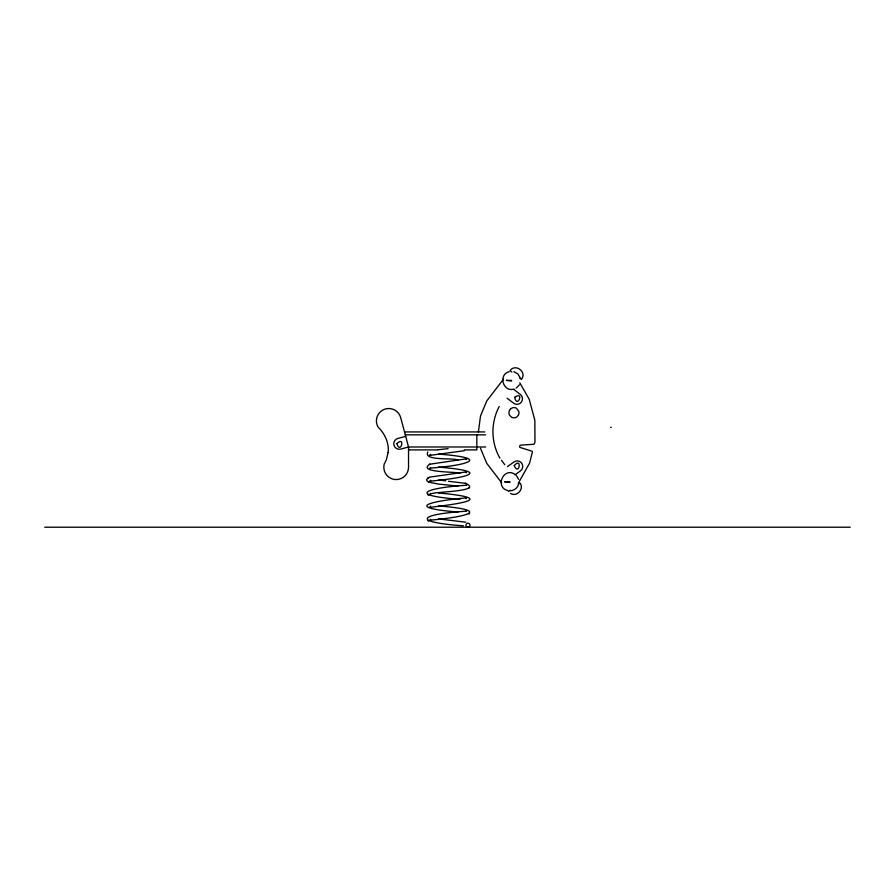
<?xml version="1.0" encoding="UTF-8"?>
<svg xmlns="http://www.w3.org/2000/svg" width="895" height="895" viewBox="0 0 895 895"><rect width="100%" height="100%" fill="white"/><g stroke="black" fill="none" stroke-linecap="round" stroke-linejoin="round"><path stroke-width="1.34" d="M448.473 481.297L465.926 483.378M478.377 432.151L480.503 416.03L486.723 401.005L503.437 379.223M430.64 480.223L430.182 481.152C456.271 478.825 500.193 472.325 438.494 467.056M430.64 506.111L429.555 507.409C454 504.467 501.771 498.694 438.494 492.988M430.618 454.302L429.992 455.354L464.315 450.722M518.697 484.016C517.702 487.876 514.066 490.728 510.094 490.807M521.975 378.663C526.372 371.783 516.091 363.896 510.575 369.915M466.026 472.84L466.731 471.844L429.667 477.136L426.658 479.429L426.971 480.939L429.074 482.293M466.015 498.739L466.664 497.821C436.089 500.551 399.259 507.208 458.05 512.041M430.562 519.335L429.857 520.185C460.198 517.578 497.351 510.709 438.617 505.943M430.551 467.526L429.779 468.443L430.663 468.085C462.368 465.814 495.83 458.531 438.639 454.101M430.573 493.425L429.846 494.253L430.674 493.984C433.504 491.444 484.173 491.881 465.478 483.266M466.105 459.616L466.944 458.755L429.455 464.259M466.105 485.537L466.966 484.698L464.986 485.37C428.011 487.753 404.607 495.226 459.963 499.32M466.116 511.437L466.966 510.597L464.986 511.28C417.864 514.491 412.326 522.199 463.375 525.824M518.473 482.92L529.583 463.084L532.357 452.165A1.398 1.398 0 0 0 531.954 451.192L520.04 447.444A1.387 1.387 0 0 1 520.04 445.509A1.32 1.32 0 0 1 520.991 445.106L533.42 444.312A1.264 1.264 0 0 0 534.315 443.931L534.975 442.052L534.852 420.303L529.225 399.327L519.76 382.791M519.458 384.783L516.202 388.128M468.924 488.155L469.573 487.529M468.924 514.099L469.573 513.473M427.81 451.975C423.044 461.44 454.212 457.367 458.072 460.198M508.371 491.523L510.172 490.147M518.227 483.96L519.782 482.774M507.454 466.642L514.043 461.954A5.504 5.504 0 0 1 521.718 463.241A5.504 5.504 0 0 1 520.431 470.915L514.938 474.831M429.913 464.113C416.443 473.164 457.815 471.352 459.963 473.421M427.788 477.896L428.817 477.415M509.154 371.716C497.911 374.434 503.035 392.614 514.043 389.056M405.692 436.346L397.872 438.438A5.504 5.504 0 0 0 393.979 445.173A5.504 5.504 0 0 0 400.714 449.077L408.534 446.985L485.627 446.985M438.214 449.704L448.126 448.663M610.614 427.362L611.24 427.318M405.278 431.927L484.788 431.927M405.278 434.847L485.627 434.847M408.534 449.905L437.812 449.905M464.304 449.905L476.845 449.905L476.845 434.847M44.75 527.211L850.25 527.211M445.822 480.828L438.617 480.033M458.05 486.108L438.069 484.005L428.593 482.136M438.483 518.899L465.724 522.188M513.819 371.66L517.881 373.942L520.264 377.947M514.379 473.947C503.057 467.257 494.935 487.585 507.756 490.527M510.452 493.425C516.46 497.262 524.202 489.531 520.353 483.524M427.821 520.655L428.839 521.136M427.799 494.711L428.828 495.192M510.005 370.664L511.795 372.04M519.861 378.227L521.405 379.413M513.887 389.515L520.308 394.438A5.504 5.504 0 0 1 521.326 402.157A5.504 5.504 0 0 1 513.607 403.175L507.185 398.253M516.258 475.357L518.641 479.362M501.815 482.964L486.723 463.308L480.503 448.283M501.513 460.332L504.791 464.706M499.88 458.162A53.789 53.789 0 0 1 499.22 406.52M514.233 465.545C519.01 476.856 522.445 456.405 514.233 465.545M506.436 380.386L511.604 380.386L511.526 380.99L506.436 380.386M504.814 481.801L509.971 481.801L509.904 482.405L504.814 481.801M396.854 443.596C400.524 455.309 405.894 435.283 396.854 443.596M388.117 452.601L386.293 459.963L384.235 464.013A12.362 12.362 0 0 0 394.561 479.463A12.362 12.362 0 0 0 408.534 467.212L408.534 446.985L400.703 417.674A12.362 12.362 0 0 0 384.033 409.451A12.362 12.362 0 0 0 378.048 427.038C384.794 433.672 389.236 442.88 388.117 452.601M514.793 397.313C516.896 409.407 524.839 390.265 514.793 397.313M510.418 409.093L509.624 410.156A5.213 5.213 0 0 0 509.624 415.28L511.459 417.148A4.923 4.923 0 0 0 516.471 417.159L518.306 415.28A5.225 5.225 0 0 0 518.809 411.387L516.471 408.277A4.923 4.923 0 0 0 511.459 408.277L510.418 409.093M430.517 455.107L429.522 455.577L430.517 455.107M430.54 481.018L429.555 481.488L430.54 481.018M468.477 527.133A2.014 1.991 -46.5 0 0 469.405 523.776A2.014 1.991 -46.5 0 0 466.038 524.671A2.014 1.991 -46.5 0 0 468.477 527.133"/></g></svg>
